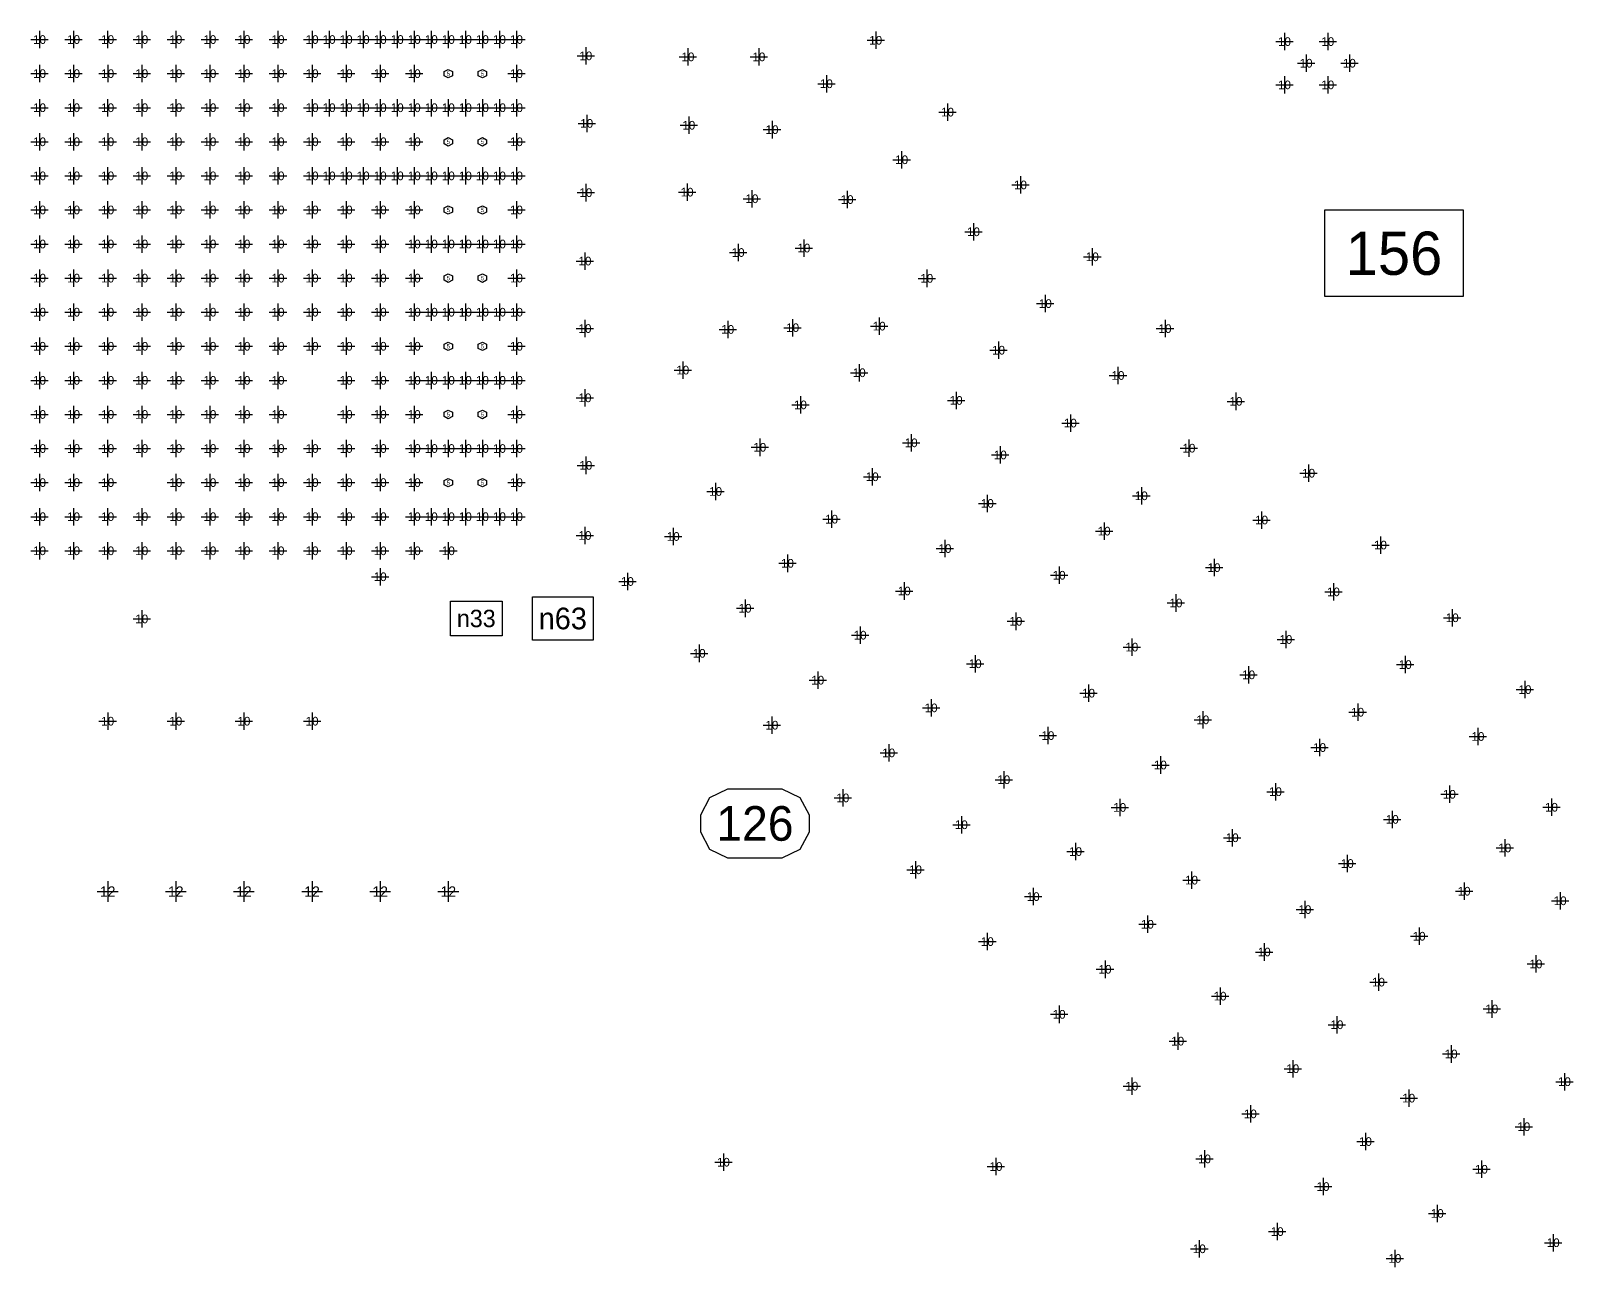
# Model space of a CAD drawing. Extents: x -13164 to 30582, y -10288 to 18382.
# Drawn here: x 4976 to 6759, y 4784 to 6212 of the extents above; entities that cross this region are included whole.
import ezdxf
from ezdxf.enums import TextEntityAlignment as Align

# ---------------------------------------------------------------- set-up
doc = ezdxf.new("R2010")
doc.units = 0
for name, color, linetype in [('MA_NCBACKDRILL-18-5', 212, 'CONTINUOUS'), ('MA_NCLEGEND-1-18', 7, 'CONTINUOUS'), ('MA_NCLEGEND-1-2', 12, 'CONTINUOUS')]:
    doc.layers.add(name, color=color, linetype=linetype)

# ---------------------------------------------------------------- blocks, each defined once
blk = doc.blocks.new('FIGURE_CROSS')
for points in [[(-0.5, 0), (0.5, 0)], [(0, 0.5), (0, -0.5)]]:
    blk.add_lwpolyline(points)
blk = doc.blocks.new('FIGURE_HEX')
blk.add_lwpolyline([(-0.5, 0), (-0.25, 0.5), (0.25, 0.5), (0.5, 0), (0.25, -0.5), (-0.25, -0.5)], close=True)
blk = doc.blocks.new('FIGURE_OBLONG')
blk.add_lwpolyline([(-0.5, -0.125), (-0.5, 0.125), (-0.416, 0.375), (-0.25, 0.5), (0.25, 0.5), (0.416, 0.375), (0.5, 0.125), (0.5, -0.125), (0.416, -0.375), (0.25, -0.5), (-0.25, -0.5), (-0.416, -0.375)], close=True)
blk = doc.blocks.new('FIGURE_SQUARE')
blk.add_lwpolyline([(-0.5, -0.5), (-0.5, 0.5), (0.5, 0.5), (0.5, -0.5)], close=True)

msp = doc.modelspace()

# ---------------------------------------------------------------- block references
at = {"layer": 'MA_NCBACKDRILL-18-5', "xscale": 20.079, "yscale": 20.079}
for p in [(5340.55, 6162.995), (5379.92, 6162.995), (5340.55, 6084.255), (5379.92, 6084.255)]:
    msp.add_blockref('FIGURE_CROSS', p, dxfattribs=at)
at = {"layer": 'MA_NCLEGEND-1-18'}
for name, p, xscale, yscale in [('FIGURE_CROSS', (4986.219, 6202.364), 20.079, 20.079), ('FIGURE_CROSS', (5025.591, 6202.363), 20.079, 20.079), ('FIGURE_CROSS', (5064.959, 6202.364), 20.079, 20.079), ('FIGURE_CROSS', (5104.329, 6202.364), 20.079, 20.079), ('FIGURE_CROSS', (5143.7, 6202.365), 20.079, 20.079), ('FIGURE_CROSS', (5183.07, 6202.365), 20.079, 20.079), ('FIGURE_CROSS', (5222.44, 6202.365), 20.079, 20.079), ('FIGURE_CROSS', (5261.81, 6202.365), 20.079, 20.079), ('FIGURE_CROSS', (5301.181, 6202.363), 20.079, 20.079), ('FIGURE_CROSS', (5320.866, 6202.364), 20.079, 20.079), ('FIGURE_CROSS', (5340.551, 6202.363), 20.079, 20.079), ('FIGURE_CROSS', (5360.236, 6202.364), 20.079, 20.079), ('FIGURE_CROSS', (5379.921, 6202.363), 20.079, 20.079), ('FIGURE_CROSS', (5399.606, 6202.364), 20.079, 20.079), ('FIGURE_CROSS', (5419.291, 6202.362), 20.079, 20.079), ('FIGURE_CROSS', (5438.976, 6202.364), 20.079, 20.079), ('FIGURE_CROSS', (5458.661, 6202.362), 20.079, 20.079), ('FIGURE_CROSS', (5478.346, 6202.364), 20.079, 20.079), ('FIGURE_CROSS', (5498.031, 6202.362), 20.079, 20.079), ('FIGURE_CROSS', (5517.716, 6202.364), 20.079, 20.079), ('FIGURE_CROSS', (5537.401, 6202.362), 20.079, 20.079), ('FIGURE_CROSS', (5952.571, 6201.512), 20.079, 20.079), ('FIGURE_CROSS', (6425, 6200), 20.079, 20.079), ('FIGURE_CROSS', (6475, 6200), 20.079, 20.079), ('FIGURE_CROSS', (5617.571, 6183.512), 20.079, 20.079), ('FIGURE_CROSS', (5735.581, 6182.332), 20.079, 20.079), ('FIGURE_CROSS', (5817.581, 6182.332), 20.079, 20.079), ('FIGURE_CROSS', (6450, 6175), 20.079, 20.079), ('FIGURE_CROSS', (6500, 6175), 20.079, 20.079), ('FIGURE_CROSS', (4986.22, 6162.993), 20.079, 20.079), ('FIGURE_CROSS', (5025.59, 6162.995), 20.079, 20.079), ('FIGURE_CROSS', (5064.961, 6162.993), 20.079, 20.079), ('FIGURE_CROSS', (5104.33, 6162.995), 20.079, 20.079), ('FIGURE_CROSS', (5143.701, 6162.993), 20.079, 20.079), ('FIGURE_CROSS', (5183.07, 6162.995), 20.079, 20.079), ('FIGURE_CROSS', (5222.44, 6162.995), 20.079, 20.079), ('FIGURE_CROSS', (5261.81, 6162.995), 20.079, 20.079), ('FIGURE_CROSS', (5301.181, 6162.993), 20.079, 20.079), ('FIGURE_CROSS', (5340.55, 6162.995), 20.079, 20.079), ('FIGURE_CROSS', (5379.92, 6162.995), 20.079, 20.079), ('FIGURE_CROSS', (5419.291, 6162.992), 20.079, 20.079), ('FIGURE_CROSS', (5537.401, 6162.992), 20.079, 20.079), ('FIGURE_CROSS', (5895.581, 6151.332), 20.079, 20.079), ('FIGURE_CROSS', (6425, 6150), 20.079, 20.079), ('FIGURE_CROSS', (6475, 6150), 20.079, 20.079), ('FIGURE_CROSS', (4986.22, 6123.625), 20.079, 20.079), ('FIGURE_CROSS', (5025.591, 6123.623), 20.079, 20.079), ('FIGURE_CROSS', (5064.96, 6123.625), 20.079, 20.079), ('FIGURE_CROSS', (5104.33, 6123.625), 20.079, 20.079), ('FIGURE_CROSS', (5143.7, 6123.625), 20.079, 20.079), ('FIGURE_CROSS', (5183.07, 6123.625), 20.079, 20.079), ('FIGURE_CROSS', (5222.441, 6123.623), 20.079, 20.079), ('FIGURE_CROSS', (5261.81, 6123.625), 20.079, 20.079), ('FIGURE_CROSS', (5301.181, 6123.623), 20.079, 20.079), ('FIGURE_CROSS', (5320.866, 6123.624), 20.079, 20.079), ('FIGURE_CROSS', (5340.551, 6123.623), 20.079, 20.079), ('FIGURE_CROSS', (5360.236, 6123.624), 20.079, 20.079), ('FIGURE_CROSS', (5379.921, 6123.623), 20.079, 20.079), ('FIGURE_CROSS', (5399.606, 6123.624), 20.079, 20.079), ('FIGURE_CROSS', (5419.291, 6123.622), 20.079, 20.079), ('FIGURE_CROSS', (5438.976, 6123.624), 20.079, 20.079), ('FIGURE_CROSS', (5458.661, 6123.622), 20.079, 20.079), ('FIGURE_CROSS', (5478.346, 6123.624), 20.079, 20.079), ('FIGURE_CROSS', (5498.031, 6123.622), 20.079, 20.079), ('FIGURE_CROSS', (5517.716, 6123.624), 20.079, 20.079), ('FIGURE_CROSS', (5537.401, 6123.622), 20.079, 20.079), ('FIGURE_CROSS', (5618.571, 6105.512), 20.079, 20.079), ('FIGURE_CROSS', (6035.571, 6118.512), 20.079, 20.079), ('FIGURE_CROSS', (5736.581, 6103.332), 20.079, 20.079), ('FIGURE_CROSS', (5832.741, 6098.292), 20.079, 20.079), ('FIGURE_CROSS', (4986.22, 6084.255), 20.079, 20.079), ('FIGURE_CROSS', (5025.59, 6084.255), 20.079, 20.079), ('FIGURE_CROSS', (5064.961, 6084.252), 20.079, 20.079), ('FIGURE_CROSS', (5104.33, 6084.255), 20.079, 20.079), ('FIGURE_CROSS', (5143.701, 6084.252), 20.079, 20.079), ('FIGURE_CROSS', (5183.07, 6084.255), 20.079, 20.079), ('FIGURE_CROSS', (5222.44, 6084.255), 20.079, 20.079), ('FIGURE_CROSS', (5261.81, 6084.255), 20.079, 20.079), ('FIGURE_CROSS', (5301.181, 6084.252), 20.079, 20.079), ('FIGURE_CROSS', (5340.55, 6084.255), 20.079, 20.079), ('FIGURE_CROSS', (5379.92, 6084.255), 20.079, 20.079), ('FIGURE_CROSS', (5419.291, 6084.252), 20.079, 20.079), ('FIGURE_CROSS', (5537.401, 6084.252), 20.079, 20.079), ('FIGURE_CROSS', (5982.571, 6063.512), 20.079, 20.079), ('FIGURE_CROSS', (4986.22, 6044.885), 20.079, 20.079), ('FIGURE_CROSS', (5025.59, 6044.885), 20.079, 20.079), ('FIGURE_CROSS', (5064.96, 6044.885), 20.079, 20.079), ('FIGURE_CROSS', (5104.331, 6044.882), 20.079, 20.079), ('FIGURE_CROSS', (5143.7, 6044.885), 20.079, 20.079), ('FIGURE_CROSS', (5183.07, 6044.885), 20.079, 20.079), ('FIGURE_CROSS', (5222.441, 6044.882), 20.079, 20.079), ('FIGURE_CROSS', (5261.81, 6044.885), 20.079, 20.079), ('FIGURE_CROSS', (5301.181, 6044.882), 20.079, 20.079), ('FIGURE_CROSS', (5320.866, 6044.884), 20.079, 20.079), ('FIGURE_CROSS', (5340.551, 6044.882), 20.079, 20.079), ('FIGURE_CROSS', (5360.236, 6044.884), 20.079, 20.079), ('FIGURE_CROSS', (5379.921, 6044.882), 20.079, 20.079), ('FIGURE_CROSS', (5399.606, 6044.884), 20.079, 20.079), ('FIGURE_CROSS', (5419.291, 6044.882), 20.079, 20.079), ('FIGURE_CROSS', (5438.976, 6044.884), 20.079, 20.079), ('FIGURE_CROSS', (5458.661, 6044.882), 20.079, 20.079), ('FIGURE_CROSS', (5478.346, 6044.884), 20.079, 20.079), ('FIGURE_CROSS', (5498.031, 6044.882), 20.079, 20.079), ('FIGURE_CROSS', (5517.716, 6044.884), 20.079, 20.079), ('FIGURE_CROSS', (5537.401, 6044.882), 20.079, 20.079), ('FIGURE_CROSS', (6119.911, 6034.422), 20.079, 20.079), ('FIGURE_CROSS', (5617.571, 6025.512), 20.079, 20.079), ('FIGURE_CROSS', (5734.581, 6026.092), 20.079, 20.079), ('FIGURE_CROSS', (5809.571, 6018.512), 20.079, 20.079), ('FIGURE_CROSS', (5919.571, 6017.512), 20.079, 20.079), ('FIGURE_CROSS', (4986.22, 6005.515), 20.079, 20.079), ('FIGURE_CROSS', (5025.591, 6005.512), 20.079, 20.079), ('FIGURE_CROSS', (5064.96, 6005.515), 20.079, 20.079), ('FIGURE_CROSS', (5104.331, 6005.512), 20.079, 20.079), ('FIGURE_CROSS', (5143.701, 6005.512), 20.079, 20.079), ('FIGURE_CROSS', (5183.071, 6005.512), 20.079, 20.079), ('FIGURE_CROSS', (5222.44, 6005.515), 20.079, 20.079), ('FIGURE_CROSS', (5261.81, 6005.515), 20.079, 20.079), ('FIGURE_CROSS', (5301.18, 6005.515), 20.079, 20.079), ('FIGURE_CROSS', (5340.55, 6005.515), 20.079, 20.079), ('FIGURE_CROSS', (5379.92, 6005.515), 20.079, 20.079), ('FIGURE_CROSS', (5419.291, 6005.512), 20.079, 20.079), ('FIGURE_CROSS', (5537.401, 6005.512), 20.079, 20.079), ('FIGURE_CROSS', (6065.581, 5980.332), 20.079, 20.079), ('FIGURE_SQUARE', (6551.571, 5955.512), 159.839, 100), ('FIGURE_CROSS', (4986.22, 5966.145), 20.079, 20.079), ('FIGURE_CROSS', (5025.59, 5966.145), 20.079, 20.079), ('FIGURE_CROSS', (5064.96, 5966.145), 20.079, 20.079), ('FIGURE_CROSS', (5104.33, 5966.145), 20.079, 20.079), ('FIGURE_CROSS', (5143.7, 5966.145), 20.079, 20.079), ('FIGURE_CROSS', (5183.07, 5966.145), 20.079, 20.079), ('FIGURE_CROSS', (5222.441, 5966.142), 20.079, 20.079), ('FIGURE_CROSS', (5261.811, 5966.142), 20.079, 20.079), ('FIGURE_CROSS', (5301.18, 5966.145), 20.079, 20.079), ('FIGURE_CROSS', (5340.55, 5966.145), 20.079, 20.079), ('FIGURE_CROSS', (5379.92, 5966.145), 20.079, 20.079), ('FIGURE_CROSS', (5419.291, 5966.142), 20.079, 20.079), ('FIGURE_CROSS', (5438.976, 5966.144), 20.079, 20.079), ('FIGURE_CROSS', (5458.661, 5966.142), 20.079, 20.079), ('FIGURE_CROSS', (5478.346, 5966.144), 20.079, 20.079), ('FIGURE_CROSS', (5498.031, 5966.142), 20.079, 20.079), ('FIGURE_CROSS', (5517.716, 5966.144), 20.079, 20.079), ('FIGURE_CROSS', (5537.401, 5966.142), 20.079, 20.079), ('FIGURE_CROSS', (5869.571, 5961.512), 20.079, 20.079), ('FIGURE_CROSS', (5616.571, 5946.512), 20.079, 20.079), ('FIGURE_CROSS', (5793.581, 5956.332), 20.079, 20.079), ('FIGURE_CROSS', (6202.911, 5951.422), 20.079, 20.079), ('FIGURE_CROSS', (4986.22, 5926.775), 20.079, 20.079), ('FIGURE_CROSS', (5025.59, 5926.775), 20.079, 20.079), ('FIGURE_CROSS', (5064.961, 5926.772), 20.079, 20.079), ('FIGURE_CROSS', (5104.33, 5926.775), 20.079, 20.079), ('FIGURE_CROSS', (5143.7, 5926.775), 20.079, 20.079), ('FIGURE_CROSS', (5183.07, 5926.775), 20.079, 20.079), ('FIGURE_CROSS', (5222.441, 5926.772), 20.079, 20.079), ('FIGURE_CROSS', (5261.81, 5926.775), 20.079, 20.079), ('FIGURE_CROSS', (5301.181, 5926.772), 20.079, 20.079), ('FIGURE_CROSS', (5340.55, 5926.775), 20.079, 20.079), ('FIGURE_CROSS', (5379.92, 5926.775), 20.079, 20.079), ('FIGURE_CROSS', (5419.291, 5926.772), 20.079, 20.079), ('FIGURE_CROSS', (5537.401, 5926.772), 20.079, 20.079), ('FIGURE_CROSS', (6011.571, 5926.512), 20.079, 20.079), ('FIGURE_CROSS', (6148.581, 5897.332), 20.079, 20.079), ('FIGURE_CROSS', (4986.22, 5887.405), 20.079, 20.079), ('FIGURE_CROSS', (5025.59, 5887.405), 20.079, 20.079), ('FIGURE_CROSS', (5064.96, 5887.405), 20.079, 20.079), ('FIGURE_CROSS', (5104.33, 5887.405), 20.079, 20.079), ('FIGURE_CROSS', (5143.7, 5887.405), 20.079, 20.079), ('FIGURE_CROSS', (5183.071, 5887.402), 20.079, 20.079), ('FIGURE_CROSS', (5222.441, 5887.402), 20.079, 20.079), ('FIGURE_CROSS', (5261.811, 5887.402), 20.079, 20.079), ('FIGURE_CROSS', (5301.181, 5887.402), 20.079, 20.079), ('FIGURE_CROSS', (5340.55, 5887.405), 20.079, 20.079), ('FIGURE_CROSS', (5379.92, 5887.405), 20.079, 20.079), ('FIGURE_CROSS', (5419.291, 5887.402), 20.079, 20.079), ('FIGURE_CROSS', (5438.976, 5887.404), 20.079, 20.079), ('FIGURE_CROSS', (5458.661, 5887.402), 20.079, 20.079), ('FIGURE_CROSS', (5478.346, 5887.404), 20.079, 20.079), ('FIGURE_CROSS', (5498.031, 5887.402), 20.079, 20.079), ('FIGURE_CROSS', (5517.716, 5887.404), 20.079, 20.079), ('FIGURE_CROSS', (5537.401, 5887.402), 20.079, 20.079), ('FIGURE_CROSS', (5616.571, 5868.512), 20.079, 20.079), ('FIGURE_CROSS', (5781.571, 5867.512), 20.079, 20.079), ('FIGURE_CROSS', (5856.571, 5869.512), 20.079, 20.079), ('FIGURE_CROSS', (5956.581, 5871.332), 20.079, 20.079), ('FIGURE_CROSS', (6286.911, 5868.422), 20.079, 20.079), ('FIGURE_CROSS', (4986.22, 5848.035), 20.079, 20.079), ('FIGURE_CROSS', (5025.59, 5848.035), 20.079, 20.079), ('FIGURE_CROSS', (5064.96, 5848.035), 20.079, 20.079), ('FIGURE_CROSS', (5104.33, 5848.035), 20.079, 20.079), ('FIGURE_CROSS', (5143.7, 5848.035), 20.079, 20.079), ('FIGURE_CROSS', (5183.07, 5848.035), 20.079, 20.079), ('FIGURE_CROSS', (5222.441, 5848.032), 20.079, 20.079), ('FIGURE_CROSS', (5261.811, 5848.032), 20.079, 20.079), ('FIGURE_CROSS', (5301.181, 5848.032), 20.079, 20.079), ('FIGURE_CROSS', (5340.551, 5848.032), 20.079, 20.079), ('FIGURE_CROSS', (5379.921, 5848.032), 20.079, 20.079), ('FIGURE_CROSS', (5419.291, 5848.032), 20.079, 20.079), ('FIGURE_CROSS', (5537.401, 5848.032), 20.079, 20.079), ('FIGURE_CROSS', (6094.571, 5843.512), 20.079, 20.079), ('FIGURE_CROSS', (5729.571, 5820.512), 20.079, 20.079), ('FIGURE_CROSS', (4986.22, 5808.665), 20.079, 20.079), ('FIGURE_CROSS', (5025.591, 5808.662), 20.079, 20.079), ('FIGURE_CROSS', (5064.96, 5808.665), 20.079, 20.079), ('FIGURE_CROSS', (5104.33, 5808.665), 20.079, 20.079), ('FIGURE_CROSS', (5143.7, 5808.665), 20.079, 20.079), ('FIGURE_CROSS', (5183.07, 5808.665), 20.079, 20.079), ('FIGURE_CROSS', (5222.441, 5808.662), 20.079, 20.079), ('FIGURE_CROSS', (5261.811, 5808.662), 20.079, 20.079), ('FIGURE_CROSS', (5340.551, 5808.662), 20.079, 20.079), ('FIGURE_CROSS', (5379.921, 5808.662), 20.079, 20.079), ('FIGURE_CROSS', (5419.291, 5808.662), 20.079, 20.079), ('FIGURE_CROSS', (5438.976, 5808.664), 20.079, 20.079), ('FIGURE_CROSS', (5458.661, 5808.662), 20.079, 20.079), ('FIGURE_CROSS', (5478.346, 5808.664), 20.079, 20.079), ('FIGURE_CROSS', (5498.031, 5808.662), 20.079, 20.079), ('FIGURE_CROSS', (5517.716, 5808.664), 20.079, 20.079), ('FIGURE_CROSS', (5537.401, 5808.662), 20.079, 20.079), ('FIGURE_CROSS', (5933.571, 5817.512), 20.079, 20.079), ('FIGURE_CROSS', (6232.581, 5814.332), 20.079, 20.079), ('FIGURE_CROSS', (5616.571, 5788.512), 20.079, 20.079), ('FIGURE_CROSS', (6045.571, 5785.512), 20.079, 20.079), ('FIGURE_CROSS', (6368.911, 5784.422), 20.079, 20.079), ('FIGURE_CROSS', (4986.22, 5769.292), 20.079, 20.079), ('FIGURE_CROSS', (5025.59, 5769.292), 20.079, 20.079), ('FIGURE_CROSS', (5064.96, 5769.292), 20.079, 20.079), ('FIGURE_CROSS', (5104.33, 5769.292), 20.079, 20.079), ('FIGURE_CROSS', (5143.701, 5769.292), 20.079, 20.079), ('FIGURE_CROSS', (5183.071, 5769.292), 20.079, 20.079), ('FIGURE_CROSS', (5222.441, 5769.292), 20.079, 20.079), ('FIGURE_CROSS', (5261.811, 5769.292), 20.079, 20.079), ('FIGURE_CROSS', (5340.551, 5769.292), 20.079, 20.079), ('FIGURE_CROSS', (5379.921, 5769.292), 20.079, 20.079), ('FIGURE_CROSS', (5419.291, 5769.292), 20.079, 20.079), ('FIGURE_CROSS', (5537.401, 5769.292), 20.079, 20.079), ('FIGURE_CROSS', (5865.581, 5780.332), 20.079, 20.079), ('FIGURE_CROSS', (6177.581, 5759.332), 20.079, 20.079), ('FIGURE_CROSS', (4986.22, 5729.922), 20.079, 20.079), ('FIGURE_CROSS', (5025.59, 5729.922), 20.079, 20.079), ('FIGURE_CROSS', (5064.96, 5729.922), 20.079, 20.079), ('FIGURE_CROSS', (5104.33, 5729.922), 20.079, 20.079), ('FIGURE_CROSS', (5143.7, 5729.925), 20.079, 20.079), ('FIGURE_CROSS', (5183.07, 5729.925), 20.079, 20.079), ('FIGURE_CROSS', (5222.441, 5729.922), 20.079, 20.079), ('FIGURE_CROSS', (5261.811, 5729.922), 20.079, 20.079), ('FIGURE_CROSS', (5301.181, 5729.922), 20.079, 20.079), ('FIGURE_CROSS', (5340.551, 5729.922), 20.079, 20.079), ('FIGURE_CROSS', (5379.921, 5729.922), 20.079, 20.079), ('FIGURE_CROSS', (5419.291, 5729.922), 20.079, 20.079), ('FIGURE_CROSS', (5438.976, 5729.924), 20.079, 20.079), ('FIGURE_CROSS', (5458.661, 5729.922), 20.079, 20.079), ('FIGURE_CROSS', (5478.346, 5729.924), 20.079, 20.079), ('FIGURE_CROSS', (5498.031, 5729.922), 20.079, 20.079), ('FIGURE_CROSS', (5517.716, 5729.924), 20.079, 20.079), ('FIGURE_CROSS', (5537.401, 5729.922), 20.079, 20.079), ('FIGURE_CROSS', (5818.581, 5731.332), 20.079, 20.079), ('FIGURE_CROSS', (5993.571, 5736.512), 20.079, 20.079), ('FIGURE_CROSS', (6314.581, 5730.332), 20.079, 20.079), ('FIGURE_CROSS', (6096.571, 5722.512), 20.079, 20.079), ('FIGURE_CROSS', (5617.571, 5710.512), 20.079, 20.079), ('FIGURE_CROSS', (5948.581, 5697.332), 20.079, 20.079), ('FIGURE_CROSS', (6452.911, 5701.422), 20.079, 20.079), ('FIGURE_CROSS', (4986.22, 5690.552), 20.079, 20.079), ('FIGURE_CROSS', (5025.59, 5690.552), 20.079, 20.079), ('FIGURE_CROSS', (5064.96, 5690.552), 20.079, 20.079), ('FIGURE_CROSS', (5143.7, 5690.555), 20.079, 20.079), ('FIGURE_CROSS', (5183.07, 5690.555), 20.079, 20.079), ('FIGURE_CROSS', (5222.441, 5690.552), 20.079, 20.079), ('FIGURE_CROSS', (5261.811, 5690.552), 20.079, 20.079), ('FIGURE_CROSS', (5301.181, 5690.552), 20.079, 20.079), ('FIGURE_CROSS', (5340.551, 5690.552), 20.079, 20.079), ('FIGURE_CROSS', (5379.921, 5690.552), 20.079, 20.079), ('FIGURE_CROSS', (5419.291, 5690.552), 20.079, 20.079), ('FIGURE_CROSS', (5537.401, 5690.552), 20.079, 20.079), ('FIGURE_CROSS', (5767.581, 5680.332), 20.079, 20.079), ('FIGURE_CROSS', (6081.571, 5666.512), 20.079, 20.079), ('FIGURE_CROSS', (6259.581, 5675.332), 20.079, 20.079), ('FIGURE_CROSS', (4986.22, 5651.182), 20.079, 20.079), ('FIGURE_CROSS', (5025.59, 5651.182), 20.079, 20.079), ('FIGURE_CROSS', (5064.96, 5651.182), 20.079, 20.079), ('FIGURE_CROSS', (5104.33, 5651.182), 20.079, 20.079), ('FIGURE_CROSS', (5143.7, 5651.185), 20.079, 20.079), ('FIGURE_CROSS', (5183.07, 5651.185), 20.079, 20.079), ('FIGURE_CROSS', (5222.441, 5651.182), 20.079, 20.079), ('FIGURE_CROSS', (5261.811, 5651.182), 20.079, 20.079), ('FIGURE_CROSS', (5301.181, 5651.182), 20.079, 20.079), ('FIGURE_CROSS', (5340.551, 5651.182), 20.079, 20.079), ('FIGURE_CROSS', (5379.921, 5651.182), 20.079, 20.079), ('FIGURE_CROSS', (5419.291, 5651.182), 20.079, 20.079), ('FIGURE_CROSS', (5438.976, 5651.184), 20.079, 20.079), ('FIGURE_CROSS', (5458.661, 5651.182), 20.079, 20.079), ('FIGURE_CROSS', (5478.346, 5651.184), 20.079, 20.079), ('FIGURE_CROSS', (5498.031, 5651.182), 20.079, 20.079), ('FIGURE_CROSS', (5517.716, 5651.184), 20.079, 20.079), ('FIGURE_CROSS', (5537.401, 5651.182), 20.079, 20.079), ('FIGURE_CROSS', (5901.581, 5648.332), 20.079, 20.079), ('FIGURE_CROSS', (6398.581, 5647.332), 20.079, 20.079), ('FIGURE_CROSS', (5616.571, 5629.512), 20.079, 20.079), ('FIGURE_CROSS', (5718.581, 5628.332), 20.079, 20.079), ('FIGURE_CROSS', (6216.571, 5634.512), 20.079, 20.079), ('FIGURE_CROSS', (4986.22, 5611.812), 20.079, 20.079), ('FIGURE_CROSS', (5025.59, 5611.812), 20.079, 20.079), ('FIGURE_CROSS', (5064.96, 5611.812), 20.079, 20.079), ('FIGURE_CROSS', (5104.33, 5611.812), 20.079, 20.079), ('FIGURE_CROSS', (5143.7, 5611.815), 20.079, 20.079), ('FIGURE_CROSS', (5183.07, 5611.815), 20.079, 20.079), ('FIGURE_CROSS', (5222.441, 5611.812), 20.079, 20.079), ('FIGURE_CROSS', (5261.811, 5611.812), 20.079, 20.079), ('FIGURE_CROSS', (5301.181, 5611.812), 20.079, 20.079), ('FIGURE_CROSS', (5340.551, 5611.812), 20.079, 20.079), ('FIGURE_CROSS', (5379.921, 5611.812), 20.079, 20.079), ('FIGURE_CROSS', (5419.291, 5611.812), 20.079, 20.079), ('FIGURE_CROSS', (5458.661, 5611.812), 20.079, 20.079), ('FIGURE_CROSS', (6032.581, 5614.332), 20.079, 20.079), ('FIGURE_CROSS', (6535.911, 5618.422), 20.079, 20.079), ('FIGURE_CROSS', (5850.581, 5597.332), 20.079, 20.079), ('FIGURE_CROSS', (6343.581, 5592.332), 20.079, 20.079), ('FIGURE_CROSS', (5379.921, 5581.812), 20.079, 20.079), ('FIGURE_CROSS', (5665.581, 5576.332), 20.079, 20.079), ('FIGURE_CROSS', (6164.571, 5583.512), 20.079, 20.079), ('FIGURE_CROSS', (5985.581, 5565.332), 20.079, 20.079), ('FIGURE_CROSS', (6299.571, 5551.512), 20.079, 20.079), ('FIGURE_CROSS', (6481.581, 5564.332), 20.079, 20.079), ('FIGURE_SQUARE', (5490.941, 5533.623), 59.839, 40.161), ('FIGURE_SQUARE', (5590.941, 5533.623), 70.079, 50), ('FIGURE_CROSS', (5801.581, 5545.332), 20.079, 20.079), ('FIGURE_CROSS', (6618.911, 5534.422), 20.079, 20.079), ('FIGURE_CROSS', (5104.332, 5533.078), 20.079, 20.079), ('FIGURE_CROSS', (6114.581, 5530.332), 20.079, 20.079), ('FIGURE_CROSS', (5934.581, 5514.332), 20.079, 20.079), ('FIGURE_CROSS', (6248.571, 5500.512), 20.079, 20.079), ('FIGURE_CROSS', (6426.581, 5509.332), 20.079, 20.079), ('FIGURE_CROSS', (5748.581, 5493.332), 20.079, 20.079), ('FIGURE_CROSS', (6067.581, 5481.332), 20.079, 20.079), ('FIGURE_CROSS', (6564.581, 5480.332), 20.079, 20.079), ('FIGURE_CROSS', (5885.581, 5462.332), 20.079, 20.079), ('FIGURE_CROSS', (6383.571, 5468.512), 20.079, 20.079), ('FIGURE_CROSS', (6198.581, 5447.332), 20.079, 20.079), ('FIGURE_CROSS', (6702.911, 5451.422), 20.079, 20.079), ('FIGURE_CROSS', (6016.581, 5430.332), 20.079, 20.079), ('FIGURE_CROSS', (5064.961, 5414.963), 20.079, 20.079), ('FIGURE_CROSS', (5143.701, 5414.963), 20.079, 20.079), ('FIGURE_CROSS', (5222.441, 5414.963), 20.079, 20.079), ('FIGURE_CROSS', (5301.181, 5414.963), 20.079, 20.079), ('FIGURE_CROSS', (5832.581, 5410.332), 20.079, 20.079), ('FIGURE_CROSS', (6330.571, 5416.512), 20.079, 20.079), ('FIGURE_CROSS', (6509.581, 5425.332), 20.079, 20.079), ('FIGURE_CROSS', (6151.581, 5398.332), 20.079, 20.079), ('FIGURE_CROSS', (6648.581, 5397.332), 20.079, 20.079), ('FIGURE_CROSS', (5967.581, 5378.332), 20.079, 20.079), ('FIGURE_CROSS', (6465.571, 5384.512), 20.079, 20.079), ('FIGURE_CROSS', (6281.581, 5364.332), 20.079, 20.079), ('FIGURE_CROSS', (6100.581, 5347.332), 20.079, 20.079), ('FIGURE_OBLONG', (5812.988, 5296.855), 125, 80), ('FIGURE_CROSS', (5914.581, 5326.332), 20.079, 20.079), ('FIGURE_CROSS', (6414.571, 5333.512), 20.079, 20.079), ('FIGURE_CROSS', (6615.571, 5330.512), 20.079, 20.079), ('FIGURE_CROSS', (6234.581, 5315.332), 20.079, 20.079), ('FIGURE_CROSS', (6733.571, 5315.512), 20.079, 20.079), ('FIGURE_CROSS', (6051.581, 5295.332), 20.079, 20.079), ('FIGURE_CROSS', (6549.571, 5301.512), 20.079, 20.079), ('FIGURE_CROSS', (6364.581, 5280.332), 20.079, 20.079), ('FIGURE_CROSS', (6679.571, 5268.512), 20.079, 20.079), ('FIGURE_CROSS', (6183.581, 5264.332), 20.079, 20.079), ('FIGURE_CROSS', (6497.571, 5250.512), 20.079, 20.079), ('FIGURE_CROSS', (5998.581, 5243.332), 20.079, 20.079), ('FIGURE_CROSS', (6317.581, 5231.332), 20.079, 20.079), ('FIGURE_CROSS', (5064.961, 5218.112), 24.02, 24.02), ('FIGURE_CROSS', (5143.701, 5218.112), 24.02, 24.02), ('FIGURE_CROSS', (5222.441, 5218.112), 24.02, 24.02), ('FIGURE_CROSS', (5301.181, 5218.112), 24.02, 24.02), ('FIGURE_CROSS', (5379.921, 5218.112), 24.02, 24.02), ('FIGURE_CROSS', (5458.661, 5218.112), 24.02, 24.02), ('FIGURE_CROSS', (6632.571, 5218.512), 20.079, 20.079), ('FIGURE_CROSS', (6134.581, 5212.332), 20.079, 20.079), ('FIGURE_CROSS', (6448.581, 5197.332), 20.079, 20.079), ('FIGURE_CROSS', (6743.571, 5207.512), 20.079, 20.079), ('FIGURE_CROSS', (6266.581, 5180.332), 20.079, 20.079), ('FIGURE_CROSS', (6081.581, 5160.332), 20.079, 20.079), ('FIGURE_CROSS', (6580.571, 5166.512), 20.079, 20.079), ('FIGURE_CROSS', (6401.581, 5148.332), 20.079, 20.079), ('FIGURE_CROSS', (6217.581, 5128.332), 20.079, 20.079), ('FIGURE_CROSS', (6715.571, 5134.512), 20.079, 20.079), ('FIGURE_CROSS', (6533.571, 5113.512), 20.079, 20.079), ('FIGURE_CROSS', (6350.581, 5097.332), 20.079, 20.079), ('FIGURE_CROSS', (6164.581, 5076.332), 20.079, 20.079), ('FIGURE_CROSS', (6664.571, 5082.512), 20.079, 20.079), ('FIGURE_CROSS', (6485.581, 5064.332), 20.079, 20.079), ('FIGURE_CROSS', (6301.581, 5045.332), 20.079, 20.079), ('FIGURE_CROSS', (6617.571, 5030.512), 20.079, 20.079), ('FIGURE_CROSS', (6434.571, 5013.512), 20.079, 20.079), ('FIGURE_CROSS', (6248.581, 4993.332), 20.079, 20.079), ('FIGURE_CROSS', (6748.571, 4998.512), 20.079, 20.079), ('FIGURE_CROSS', (6568.571, 4979.512), 20.079, 20.079), ('FIGURE_CROSS', (6385.581, 4961.332), 20.079, 20.079), ('FIGURE_CROSS', (6701.571, 4946.512), 20.079, 20.079), ('FIGURE_CROSS', (6518.581, 4929.332), 20.079, 20.079), ('FIGURE_CROSS', (5776.571, 4905.512), 20.079, 20.079), ('FIGURE_CROSS', (6091.571, 4900.512), 20.079, 20.079), ('FIGURE_CROSS', (6332.581, 4909.332), 20.079, 20.079), ('FIGURE_CROSS', (6652.581, 4897.332), 20.079, 20.079), ('FIGURE_CROSS', (6469.581, 4877.332), 20.079, 20.079), ('FIGURE_CROSS', (6601.581, 4846.332), 20.079, 20.079), ('FIGURE_CROSS', (6416.581, 4825.332), 20.079, 20.079), ('FIGURE_CROSS', (6326.571, 4805.512), 20.079, 20.079), ('FIGURE_CROSS', (6735.571, 4812.512), 20.079, 20.079), ('FIGURE_CROSS', (6552.581, 4794.332), 20.079, 20.079)]:
    msp.add_blockref(name, p, dxfattribs=dict(at, xscale=xscale, yscale=yscale))
at = {"layer": 'MA_NCLEGEND-1-2', "xscale": 9.839, "yscale": 9.839, "rotation": 90}
for p in [(5458.661, 6162.992), (5498.031, 6162.992), (5458.661, 6084.252), (5498.031, 6084.252), (5458.661, 6005.512), (5498.031, 6005.512), (5458.661, 5926.772), (5498.031, 5926.772), (5458.661, 5848.032), (5498.031, 5848.032), (5458.661, 5769.292), (5498.031, 5769.292), (5458.661, 5690.552), (5498.031, 5690.552)]:
    msp.add_blockref('FIGURE_HEX', p, dxfattribs=at)

# ---------------------------------------------------------------- texts
at = {"layer": 'MA_NCBACKDRILL-18-5'}
for p in [(5340.55, 6162.995), (5379.92, 6162.995), (5340.55, 6084.255), (5379.92, 6084.255)]:
    msp.add_text('10', height=10.0395, dxfattribs=at).set_placement(p, align=Align.MIDDLE_CENTER)
at = {"layer": 'MA_NCLEGEND-1-18'}
for s, height, p in [('10', 10.0395, (4986.219, 6202.364)), ('10', 10.0395, (5025.591, 6202.363)), ('10', 10.0395, (5064.959, 6202.364)), ('10', 10.0395, (5104.329, 6202.364)), ('10', 10.0395, (5143.7, 6202.365)), ('10', 10.0395, (5183.07, 6202.365)), ('10', 10.0395, (5222.44, 6202.365)), ('10', 10.0395, (5261.81, 6202.365)), ('10', 10.0395, (5301.181, 6202.363)), ('10', 10.0395, (5320.866, 6202.364)), ('10', 10.0395, (5340.551, 6202.363)), ('10', 10.0395, (5360.236, 6202.364)), ('10', 10.0395, (5379.921, 6202.363)), ('10', 10.0395, (5399.606, 6202.364)), ('10', 10.0395, (5419.291, 6202.362)), ('10', 10.0395, (5438.976, 6202.364)), ('10', 10.0395, (5458.661, 6202.362)), ('10', 10.0395, (5478.346, 6202.364)), ('10', 10.0395, (5498.031, 6202.362)), ('10', 10.0395, (5517.716, 6202.364)), ('10', 10.0395, (5537.401, 6202.362)), ('10', 10.0395, (5952.571, 6201.512)), ('10', 10.0395, (6425, 6200)), ('10', 10.0395, (6475, 6200)), ('10', 10.0395, (5617.571, 6183.512)), ('10', 10.0395, (5735.581, 6182.332)), ('10', 10.0395, (5817.581, 6182.332)), ('10', 10.0395, (4986.22, 6162.993)), ('10', 10.0395, (5025.59, 6162.995)), ('10', 10.0395, (5064.961, 6162.993)), ('10', 10.0395, (5104.33, 6162.995)), ('10', 10.0395, (5143.701, 6162.993)), ('10', 10.0395, (5183.07, 6162.995)), ('10', 10.0395, (5222.44, 6162.995)), ('10', 10.0395, (5261.81, 6162.995)), ('10', 10.0395, (5301.181, 6162.993)), ('10', 10.0395, (5340.55, 6162.995)), ('10', 10.0395, (5379.92, 6162.995)), ('10', 10.0395, (5419.291, 6162.992)), ('10', 10.0395, (5537.401, 6162.992)), ('10', 10.0395, (6450, 6175)), ('10', 10.0395, (6500, 6175)), ('10', 10.0395, (5895.581, 6151.332)), ('10', 10.0395, (6425, 6150)), ('10', 10.0395, (6475, 6150)), ('10', 10.0395, (4986.22, 6123.625)), ('10', 10.0395, (5025.591, 6123.623)), ('10', 10.0395, (5064.96, 6123.625)), ('10', 10.0395, (5104.33, 6123.625)), ('10', 10.0395, (5143.7, 6123.625)), ('10', 10.0395, (5183.07, 6123.625)), ('10', 10.0395, (5222.441, 6123.623)), ('10', 10.0395, (5261.81, 6123.625)), ('10', 10.0395, (5301.181, 6123.623)), ('10', 10.0395, (5320.866, 6123.624)), ('10', 10.0395, (5340.551, 6123.623)), ('10', 10.0395, (5360.236, 6123.624)), ('10', 10.0395, (5379.921, 6123.623)), ('10', 10.0395, (5399.606, 6123.624)), ('10', 10.0395, (5419.291, 6123.622)), ('10', 10.0395, (5438.976, 6123.624)), ('10', 10.0395, (5458.661, 6123.622)), ('10', 10.0395, (5478.346, 6123.624)), ('10', 10.0395, (5498.031, 6123.622)), ('10', 10.0395, (5517.716, 6123.624)), ('10', 10.0395, (5537.401, 6123.622)), ('10', 10.0395, (6035.571, 6118.512)), ('10', 10.0395, (5618.571, 6105.512)), ('10', 10.0395, (5736.581, 6103.332)), ('10', 10.0395, (5832.741, 6098.292)), ('10', 10.0395, (4986.22, 6084.255)), ('10', 10.0395, (5025.59, 6084.255)), ('10', 10.0395, (5064.961, 6084.252)), ('10', 10.0395, (5104.33, 6084.255)), ('10', 10.0395, (5143.701, 6084.252)), ('10', 10.0395, (5183.07, 6084.255)), ('10', 10.0395, (5222.44, 6084.255)), ('10', 10.0395, (5261.81, 6084.255)), ('10', 10.0395, (5301.181, 6084.252)), ('10', 10.0395, (5340.55, 6084.255)), ('10', 10.0395, (5379.92, 6084.255)), ('10', 10.0395, (5419.291, 6084.252)), ('10', 10.0395, (5537.401, 6084.252)), ('10', 10.0395, (5982.571, 6063.512)), ('10', 10.0395, (4986.22, 6044.885)), ('10', 10.0395, (5025.59, 6044.885)), ('10', 10.0395, (5064.96, 6044.885)), ('10', 10.0395, (5104.331, 6044.882)), ('10', 10.0395, (5143.7, 6044.885)), ('10', 10.0395, (5183.07, 6044.885)), ('10', 10.0395, (5222.441, 6044.882)), ('10', 10.0395, (5261.81, 6044.885)), ('10', 10.0395, (5301.181, 6044.882)), ('10', 10.0395, (5320.866, 6044.884)), ('10', 10.0395, (5340.551, 6044.882)), ('10', 10.0395, (5360.236, 6044.884)), ('10', 10.0395, (5379.921, 6044.882)), ('10', 10.0395, (5399.606, 6044.884)), ('10', 10.0395, (5419.291, 6044.882)), ('10', 10.0395, (5438.976, 6044.884)), ('10', 10.0395, (5458.661, 6044.882)), ('10', 10.0395, (5478.346, 6044.884)), ('10', 10.0395, (5498.031, 6044.882)), ('10', 10.0395, (5517.716, 6044.884)), ('10', 10.0395, (5537.401, 6044.882)), ('10', 10.0395, (5617.571, 6025.512)), ('10', 10.0395, (5734.581, 6026.092)), ('10', 10.0395, (6119.911, 6034.422)), ('10', 10.0395, (4986.22, 6005.515)), ('10', 10.0395, (5025.591, 6005.512)), ('10', 10.0395, (5064.96, 6005.515)), ('10', 10.0395, (5104.331, 6005.512)), ('10', 10.0395, (5143.701, 6005.512)), ('10', 10.0395, (5183.071, 6005.512)), ('10', 10.0395, (5222.44, 6005.515)), ('10', 10.0395, (5261.81, 6005.515)), ('10', 10.0395, (5301.18, 6005.515)), ('10', 10.0395, (5340.55, 6005.515)), ('10', 10.0395, (5379.92, 6005.515)), ('10', 10.0395, (5419.291, 6005.512)), ('10', 10.0395, (5537.401, 6005.512)), ('10', 10.0395, (5809.571, 6018.512)), ('10', 10.0395, (5919.571, 6017.512)), ('10', 10.0395, (4986.22, 5966.145)), ('10', 10.0395, (5025.59, 5966.145)), ('10', 10.0395, (5064.96, 5966.145)), ('10', 10.0395, (5104.33, 5966.145)), ('10', 10.0395, (5143.7, 5966.145)), ('10', 10.0395, (5183.07, 5966.145)), ('10', 10.0395, (5222.441, 5966.142)), ('10', 10.0395, (5261.811, 5966.142)), ('10', 10.0395, (5301.18, 5966.145)), ('10', 10.0395, (5340.55, 5966.145)), ('10', 10.0395, (5379.92, 5966.145)), ('10', 10.0395, (5419.291, 5966.142)), ('10', 10.0395, (5438.976, 5966.144)), ('10', 10.0395, (5458.661, 5966.142)), ('10', 10.0395, (5478.346, 5966.144)), ('10', 10.0395, (5498.031, 5966.142)), ('10', 10.0395, (5517.716, 5966.144)), ('10', 10.0395, (5537.401, 5966.142)), ('10', 10.0395, (6065.581, 5980.332)), ('156', 50, (6551.571, 5955.512)), ('10', 10.0395, (5793.581, 5956.332)), ('10', 10.0395, (5869.571, 5961.512)), ('10', 10.0395, (6202.911, 5951.422)), ('10', 10.0395, (5616.571, 5946.512)), ('10', 10.0395, (4986.22, 5926.775)), ('10', 10.0395, (5025.59, 5926.775)), ('10', 10.0395, (5064.961, 5926.772)), ('10', 10.0395, (5104.33, 5926.775)), ('10', 10.0395, (5143.7, 5926.775)), ('10', 10.0395, (5183.07, 5926.775)), ('10', 10.0395, (5222.441, 5926.772)), ('10', 10.0395, (5261.81, 5926.775)), ('10', 10.0395, (5301.181, 5926.772)), ('10', 10.0395, (5340.55, 5926.775)), ('10', 10.0395, (5379.92, 5926.775)), ('10', 10.0395, (5419.291, 5926.772)), ('10', 10.0395, (5537.401, 5926.772)), ('10', 10.0395, (6011.571, 5926.512)), ('10', 10.0395, (6148.581, 5897.332)), ('10', 10.0395, (4986.22, 5887.405)), ('10', 10.0395, (5025.59, 5887.405)), ('10', 10.0395, (5064.96, 5887.405)), ('10', 10.0395, (5104.33, 5887.405)), ('10', 10.0395, (5143.7, 5887.405)), ('10', 10.0395, (5183.071, 5887.402)), ('10', 10.0395, (5222.441, 5887.402)), ('10', 10.0395, (5261.811, 5887.402)), ('10', 10.0395, (5301.181, 5887.402)), ('10', 10.0395, (5340.55, 5887.405)), ('10', 10.0395, (5379.92, 5887.405)), ('10', 10.0395, (5419.291, 5887.402)), ('10', 10.0395, (5438.976, 5887.404)), ('10', 10.0395, (5458.661, 5887.402)), ('10', 10.0395, (5478.346, 5887.404)), ('10', 10.0395, (5498.031, 5887.402)), ('10', 10.0395, (5517.716, 5887.404)), ('10', 10.0395, (5537.401, 5887.402)), ('10', 10.0395, (5616.571, 5868.512)), ('10', 10.0395, (5781.571, 5867.512)), ('10', 10.0395, (5856.571, 5869.512)), ('10', 10.0395, (5956.581, 5871.332)), ('10', 10.0395, (6286.911, 5868.422)), ('10', 10.0395, (4986.22, 5848.035)), ('10', 10.0395, (5025.59, 5848.035)), ('10', 10.0395, (5064.96, 5848.035)), ('10', 10.0395, (5104.33, 5848.035)), ('10', 10.0395, (5143.7, 5848.035)), ('10', 10.0395, (5183.07, 5848.035)), ('10', 10.0395, (5222.441, 5848.032)), ('10', 10.0395, (5261.811, 5848.032)), ('10', 10.0395, (5301.181, 5848.032)), ('10', 10.0395, (5340.551, 5848.032)), ('10', 10.0395, (5379.921, 5848.032)), ('10', 10.0395, (5419.291, 5848.032)), ('10', 10.0395, (5537.401, 5848.032)), ('10', 10.0395, (6094.571, 5843.512)), ('10', 10.0395, (4986.22, 5808.665)), ('10', 10.0395, (5025.591, 5808.662)), ('10', 10.0395, (5064.96, 5808.665)), ('10', 10.0395, (5104.33, 5808.665)), ('10', 10.0395, (5143.7, 5808.665)), ('10', 10.0395, (5183.07, 5808.665)), ('10', 10.0395, (5222.441, 5808.662)), ('10', 10.0395, (5261.811, 5808.662)), ('10', 10.0395, (5340.551, 5808.662)), ('10', 10.0395, (5379.921, 5808.662)), ('10', 10.0395, (5419.291, 5808.662)), ('10', 10.0395, (5438.976, 5808.664)), ('10', 10.0395, (5458.661, 5808.662)), ('10', 10.0395, (5478.346, 5808.664)), ('10', 10.0395, (5498.031, 5808.662)), ('10', 10.0395, (5517.716, 5808.664)), ('10', 10.0395, (5537.401, 5808.662)), ('10', 10.0395, (5729.571, 5820.512)), ('10', 10.0395, (5933.571, 5817.512)), ('10', 10.0395, (6232.581, 5814.332)), ('10', 10.0395, (5616.571, 5788.512)), ('10', 10.0395, (5865.581, 5780.332)), ('10', 10.0395, (6045.571, 5785.512)), ('10', 10.0395, (6368.911, 5784.422)), ('10', 10.0395, (4986.22, 5769.292)), ('10', 10.0395, (5025.59, 5769.292)), ('10', 10.0395, (5064.96, 5769.292)), ('10', 10.0395, (5104.33, 5769.292)), ('10', 10.0395, (5143.701, 5769.292)), ('10', 10.0395, (5183.071, 5769.292)), ('10', 10.0395, (5222.441, 5769.292)), ('10', 10.0395, (5261.811, 5769.292)), ('10', 10.0395, (5340.551, 5769.292)), ('10', 10.0395, (5379.921, 5769.292)), ('10', 10.0395, (5419.291, 5769.292)), ('10', 10.0395, (5537.401, 5769.292)), ('10', 10.0395, (6177.581, 5759.332)), ('10', 10.0395, (5993.571, 5736.512)), ('10', 10.0395, (4986.22, 5729.922)), ('10', 10.0395, (5025.59, 5729.922)), ('10', 10.0395, (5064.96, 5729.922)), ('10', 10.0395, (5104.33, 5729.922)), ('10', 10.0395, (5143.7, 5729.925)), ('10', 10.0395, (5183.07, 5729.925)), ('10', 10.0395, (5222.441, 5729.922)), ('10', 10.0395, (5261.811, 5729.922)), ('10', 10.0395, (5301.181, 5729.922)), ('10', 10.0395, (5340.551, 5729.922)), ('10', 10.0395, (5379.921, 5729.922)), ('10', 10.0395, (5419.291, 5729.922)), ('10', 10.0395, (5438.976, 5729.924)), ('10', 10.0395, (5458.661, 5729.922)), ('10', 10.0395, (5478.346, 5729.924)), ('10', 10.0395, (5498.031, 5729.922)), ('10', 10.0395, (5517.716, 5729.924)), ('10', 10.0395, (5537.401, 5729.922)), ('10', 10.0395, (5818.581, 5731.332)), ('10', 10.0395, (6096.571, 5722.512)), ('10', 10.0395, (6314.581, 5730.332)), ('10', 10.0395, (5617.571, 5710.512)), ('10', 10.0395, (6452.911, 5701.422)), ('10', 10.0395, (4986.22, 5690.552)), ('10', 10.0395, (5025.59, 5690.552)), ('10', 10.0395, (5064.96, 5690.552)), ('10', 10.0395, (5143.7, 5690.555)), ('10', 10.0395, (5183.07, 5690.555)), ('10', 10.0395, (5222.441, 5690.552)), ('10', 10.0395, (5261.811, 5690.552)), ('10', 10.0395, (5301.181, 5690.552)), ('10', 10.0395, (5340.551, 5690.552)), ('10', 10.0395, (5379.921, 5690.552)), ('10', 10.0395, (5419.291, 5690.552)), ('10', 10.0395, (5537.401, 5690.552)), ('10', 10.0395, (5948.581, 5697.332)), ('10', 10.0395, (5767.581, 5680.332)), ('10', 10.0395, (6081.571, 5666.512)), ('10', 10.0395, (6259.581, 5675.332)), ('10', 10.0395, (4986.22, 5651.182)), ('10', 10.0395, (5025.59, 5651.182)), ('10', 10.0395, (5064.96, 5651.182)), ('10', 10.0395, (5104.33, 5651.182)), ('10', 10.0395, (5143.7, 5651.185)), ('10', 10.0395, (5183.07, 5651.185)), ('10', 10.0395, (5222.441, 5651.182)), ('10', 10.0395, (5261.811, 5651.182)), ('10', 10.0395, (5301.181, 5651.182)), ('10', 10.0395, (5340.551, 5651.182)), ('10', 10.0395, (5379.921, 5651.182)), ('10', 10.0395, (5419.291, 5651.182)), ('10', 10.0395, (5438.976, 5651.184)), ('10', 10.0395, (5458.661, 5651.182)), ('10', 10.0395, (5478.346, 5651.184)), ('10', 10.0395, (5498.031, 5651.182)), ('10', 10.0395, (5517.716, 5651.184)), ('10', 10.0395, (5537.401, 5651.182)), ('10', 10.0395, (5901.581, 5648.332)), ('10', 10.0395, (6398.581, 5647.332)), ('10', 10.0395, (5616.571, 5629.512)), ('10', 10.0395, (5718.581, 5628.332)), ('10', 10.0395, (6216.571, 5634.512)), ('10', 10.0395, (4986.22, 5611.812)), ('10', 10.0395, (5025.59, 5611.812)), ('10', 10.0395, (5064.96, 5611.812)), ('10', 10.0395, (5104.33, 5611.812)), ('10', 10.0395, (5143.7, 5611.815)), ('10', 10.0395, (5183.07, 5611.815)), ('10', 10.0395, (5222.441, 5611.812)), ('10', 10.0395, (5261.811, 5611.812)), ('10', 10.0395, (5301.181, 5611.812)), ('10', 10.0395, (5340.551, 5611.812)), ('10', 10.0395, (5379.921, 5611.812)), ('10', 10.0395, (5419.291, 5611.812)), ('10', 10.0395, (5458.661, 5611.812)), ('10', 10.0395, (6032.581, 5614.332)), ('10', 10.0395, (6535.911, 5618.422)), ('10', 10.0395, (5850.581, 5597.332)), ('10', 10.0395, (6343.581, 5592.332)), ('10', 10.0395, (5379.921, 5581.812)), ('10', 10.0395, (5665.581, 5576.332)), ('10', 10.0395, (6164.571, 5583.512)), ('10', 10.0395, (5985.581, 5565.332)), ('10', 10.0395, (6481.581, 5564.332)), ('n33', 20.0805, (5490.941, 5533.623)), ('n63', 25, (5590.941, 5533.623)), ('10', 10.0395, (5801.581, 5545.332)), ('10', 10.0395, (6299.571, 5551.512)), ('10', 10.0395, (5104.332, 5533.078)), ('10', 10.0395, (6114.581, 5530.332)), ('10', 10.0395, (6618.911, 5534.422)), ('10', 10.0395, (5934.581, 5514.332)), ('10', 10.0395, (6426.581, 5509.332)), ('10', 10.0395, (5748.581, 5493.332)), ('10', 10.0395, (6248.571, 5500.512)), ('10', 10.0395, (6067.581, 5481.332)), ('10', 10.0395, (6383.571, 5468.512)), ('10', 10.0395, (6564.581, 5480.332)), ('10', 10.0395, (5885.581, 5462.332)), ('10', 10.0395, (6702.911, 5451.422)), ('10', 10.0395, (6198.581, 5447.332)), ('10', 10.0395, (5064.961, 5414.963)), ('10', 10.0395, (5143.701, 5414.963)), ('10', 10.0395, (5222.441, 5414.963)), ('10', 10.0395, (5301.181, 5414.963)), ('10', 10.0395, (6016.581, 5430.332)), ('10', 10.0395, (6330.571, 5416.512)), ('10', 10.0395, (6509.581, 5425.332)), ('10', 10.0395, (5832.581, 5410.332)), ('10', 10.0395, (6151.581, 5398.332)), ('10', 10.0395, (6648.581, 5397.332)), ('10', 10.0395, (5967.581, 5378.332)), ('10', 10.0395, (6465.571, 5384.512)), ('10', 10.0395, (6281.581, 5364.332)), ('10', 10.0395, (6100.581, 5347.332)), ('10', 10.0395, (5914.581, 5326.332)), ('10', 10.0395, (6414.571, 5333.512)), ('10', 10.0395, (6615.571, 5330.512)), ('126', 40, (5812.988, 5296.855)), ('10', 10.0395, (6234.581, 5315.332)), ('10', 10.0395, (6733.571, 5315.512)), ('10', 10.0395, (6051.581, 5295.332)), ('10', 10.0395, (6549.571, 5301.512)), ('10', 10.0395, (6364.581, 5280.332)), ('10', 10.0395, (6183.581, 5264.332)), ('10', 10.0395, (6679.571, 5268.512)), ('10', 10.0395, (5998.581, 5243.332)), ('10', 10.0395, (6497.571, 5250.512)), ('12', 12.01, (5064.961, 5218.112)), ('12', 12.01, (5143.701, 5218.112)), ('12', 12.01, (5222.441, 5218.112)), ('12', 12.01, (5301.181, 5218.112)), ('12', 12.01, (5379.921, 5218.112)), ('12', 12.01, (5458.661, 5218.112)), ('10', 10.0395, (6317.581, 5231.332)), ('10', 10.0395, (6632.571, 5218.512)), ('10', 10.0395, (6134.581, 5212.332)), ('10', 10.0395, (6743.571, 5207.512)), ('10', 10.0395, (6448.581, 5197.332)), ('10', 10.0395, (6266.581, 5180.332)), ('10', 10.0395, (6580.571, 5166.512)), ('10', 10.0395, (6081.581, 5160.332)), ('10', 10.0395, (6401.581, 5148.332)), ('10', 10.0395, (6217.581, 5128.332)), ('10', 10.0395, (6715.571, 5134.512)), ('10', 10.0395, (6533.571, 5113.512)), ('10', 10.0395, (6350.581, 5097.332)), ('10', 10.0395, (6164.581, 5076.332)), ('10', 10.0395, (6664.571, 5082.512)), ('10', 10.0395, (6485.581, 5064.332)), ('10', 10.0395, (6301.581, 5045.332)), ('10', 10.0395, (6617.571, 5030.512)), ('10', 10.0395, (6434.571, 5013.512)), ('10', 10.0395, (6248.581, 4993.332)), ('10', 10.0395, (6748.571, 4998.512)), ('10', 10.0395, (6568.571, 4979.512)), ('10', 10.0395, (6385.581, 4961.332)), ('10', 10.0395, (6701.571, 4946.512)), ('10', 10.0395, (6518.581, 4929.332)), ('10', 10.0395, (5776.571, 4905.512)), ('10', 10.0395, (6091.571, 4900.512)), ('10', 10.0395, (6332.581, 4909.332)), ('10', 10.0395, (6652.581, 4897.332)), ('10', 10.0395, (6469.581, 4877.332)), ('10', 10.0395, (6601.581, 4846.332)), ('10', 10.0395, (6416.581, 4825.332)), ('10', 10.0395, (6735.571, 4812.512)), ('10', 10.0395, (6326.571, 4805.512)), ('10', 10.0395, (6552.581, 4794.332))]:
    msp.add_text(s, height=height, dxfattribs=at).set_placement(p, align=Align.MIDDLE_CENTER)
at = {"layer": 'MA_NCLEGEND-1-2'}
for p in [(5458.661, 6162.992), (5498.031, 6162.992), (5458.661, 6084.252), (5498.031, 6084.252), (5458.661, 6005.512), (5498.031, 6005.512), (5458.661, 5926.772), (5498.031, 5926.772), (5458.661, 5848.032), (5498.031, 5848.032), (5458.661, 5769.292), (5498.031, 5769.292), (5458.661, 5690.552), (5498.031, 5690.552)]:
    msp.add_text('5', height=4.9195, dxfattribs=at).set_placement(p, align=Align.MIDDLE_CENTER)

doc.saveas('drawing.dxf')
